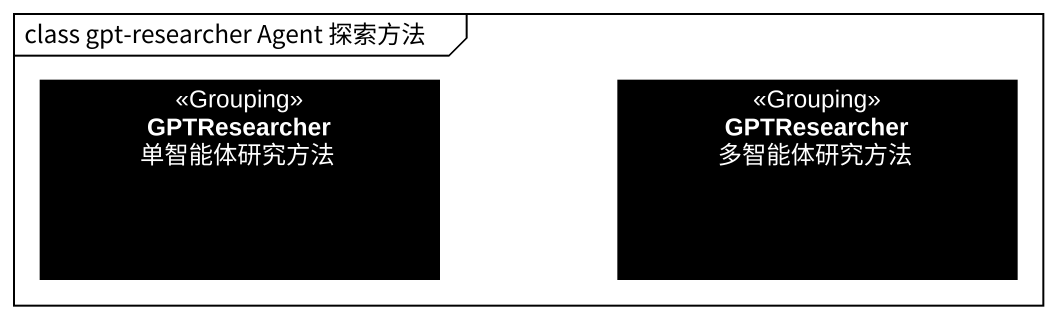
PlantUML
@startuml
mainframe class gpt-researcher Agent 探索方法
hide circle
hide empty members
class "GPTResearcher 单智能体研究方法" as GPTResearcher_单智能体研究方法 <<Grouping>> #000000
class "GPTResearcher 多智能体研究方法" as GPTResearcher_多智能体研究方法 <<Grouping>> #000000
@enduml
